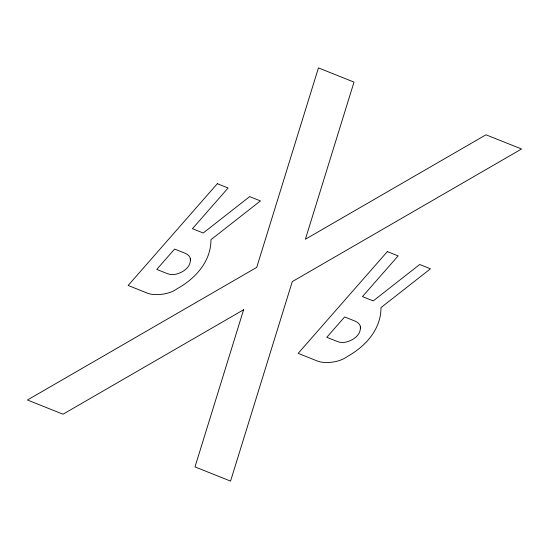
<?xml version="1.0" encoding="UTF-8"?>
<svg xmlns="http://www.w3.org/2000/svg" width="549" height="549" viewBox="0 0 549 549"><rect width="100%" height="100%" fill="white"/><g stroke="black" fill="none" stroke-linecap="round" stroke-linejoin="round"><path stroke-width="0.82" d="M360.487 328.185A11.241 7.508 1.3 0 0 355.416 321.254L344.635 316.951L326.799 337.306L337.58 341.608A10.472 6.993 1.3 0 0 345.973 342.096A22.921 15.303 1.3 0 0 360.268 326.463M190.455 260.295A11.241 7.508 1.3 0 0 185.384 253.364L174.603 249.054L156.774 269.408L167.555 273.711A10.472 6.993 1.3 0 0 175.941 274.205A22.921 15.303 1.3 0 0 190.235 258.572M243.612 309.753L194.991 466.904L230.559 481.102L292.288 281.603L521.55 148.999L485.982 134.793L305.388 239.247L354.009 82.096L318.441 67.898L256.712 267.397L27.45 400.001L63.018 414.207L243.612 309.753M217.322 183.695L128.157 285.453L147.214 293.097A49.211 32.865 1.3 0 0 150.851 294.154A28.198 18.831 1.3 0 0 177.375 288.596A96.61 64.521 1.3 0 0 210.933 239.714L260.446 200.913L249.665 196.611L203.219 233.009L192.438 228.7L228.103 187.998L217.322 183.695M387.354 251.586L298.189 353.35L317.247 360.988A49.211 32.865 1.3 0 0 320.877 362.052A28.198 18.831 1.3 0 0 347.407 356.486A96.61 64.521 1.3 0 0 380.965 307.612L430.471 268.804L419.697 264.501L373.245 300.9L362.464 296.597L398.135 255.889L387.354 251.586"/></g></svg>
